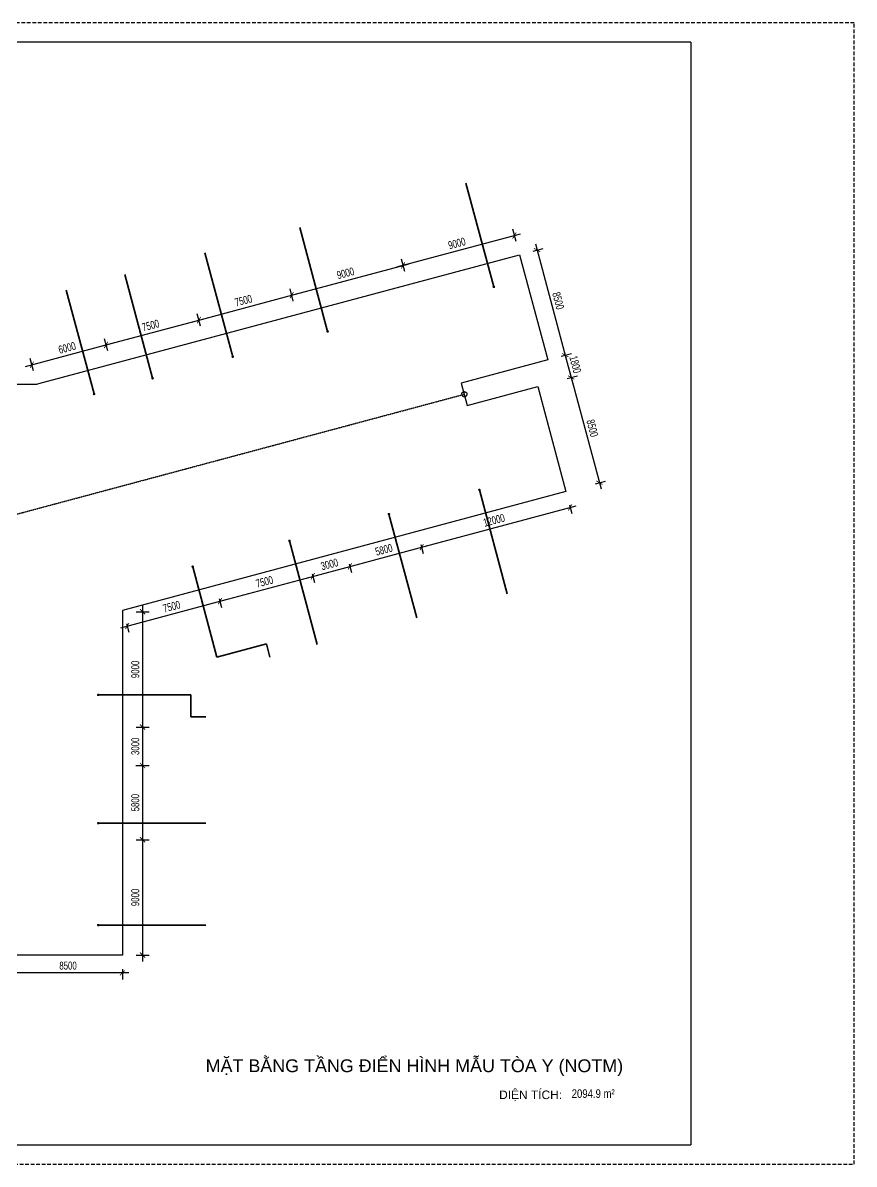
# Model space of a CAD drawing. Header units: millimetres. Extents: x 43 to 126043, y -89269 to -169.
# Drawn here: x 61146 to 126043, y -89269 to -169 of the extents above; entities that cross this region are included whole.
import ezdxf
from ezdxf.enums import TextEntityAlignment as Align

# ---------------------------------------------------------------- set-up
doc = ezdxf.new("R2010")
doc.units = ezdxf.units.MM
doc.linetypes.add('HIDDEN', pattern=[9.525, 6.35, -3.175])
doc.layers.get('0').update_dxf_attribs({"color": 231})
doc.layers.get('DefPoints').update_dxf_attribs({"color": 191})
doc.layers.add('A-SHBD', color=7, linetype='Continuous', lineweight=35)
doc.layers.add('A-TEXT', color=255, linetype='Continuous', lineweight=25)
doc.layers.add('MDI-BAO', color=1, linetype='Continuous')
doc.layers.add('S-DIM', color=231, linetype='Continuous')
doc.layers.add('MDI-HANHLANG', color=5, linetype='HIDDEN', plot=False)
doc.styles.add('250602-MB CO CAU CĂN HO X1-3A-1$0$style1', font='arial.ttf')
doc.styles.add('DIM', font='arial.ttf', dxfattribs={"width": 0.7})
doc.styles.add('VTK_Arial', font='arial.ttf', dxfattribs={"width": 0.8})
doc.dimstyles.new('1-500', dxfattribs={"dimscale": 500, "dimtxt": 1.25, "dimasz": 0.8, "dimexe": 1, "dimexo": 1, "dimgap": 0.5, "dimtad": 1, "dimdec": 0, "dimrnd": 10, "dimdsep": 46, "dimtxsty": 'DIM', "dimblk1": 'ARCHTICK', "dimblk2": 'ARCHTICK', "dimsah": 1, "dimcen": 0, "dimdle": 1, "dimclrd": 256, "dimclre": 256, "dimclrt": 7, "dimadec": 0, "dimazin": 0, "dimtfac": 1, "dimtdec": 0, "dimtix": 1, "dimtmove": 2, "dimatfit": 0, "dimldrblk": 'ARCHTICK', "dimfxl": 1, "dimtolj": 1, "dimarcsym": 0})
doc.dimstyles.new('250602-MB CO CAU CĂN HO X1-3A-1$0$Dim_50', dxfattribs={"dimscale": 50, "dimtxt": 2, "dimasz": 1.5, "dimexe": 1, "dimexo": 0, "dimgap": 1, "dimtad": 1, "dimdec": 0, "dimlfac": -1, "dimzin": 12, "dimdsep": 46, "dimtxsty": '250602-MB CO CAU CĂN HO X1-3A-1$0$style1', "dimblk1": '250602-MB CO CAU CĂN HO X1-3A-1$0$_ARCHTICK', "dimblk2": '250602-MB CO CAU CĂN HO X1-3A-1$0$_ARCHTICK', "dimsah": 1, "dimcen": 1.5, "dimdle": 1.5, "dimclrd": 256, "dimclre": 256, "dimclrt": 2, "dimadec": 1, "dimazin": 3, "dimtm": 1e-09, "dimtfac": 0.416667, "dimtdec": 0, "dimtix": 1, "dimtmove": 2, "dimatfit": 3, "dimfxl": 7, "dimfxlon": 1, "dimtolj": 1, "dimtzin": 0, "dimlwd": -1, "dimlwe": -1, "dimarcsym": 1})

# ---------------------------------------------------------------- blocks, each defined once
blk = doc.blocks.new('VTK-A1_BoKhungTen')
at = {"layer": 'DefPoints', "linetype": 'HIDDEN', "ltscale": 0.3}
blk.add_lwpolyline([(0, -594), (840, -594), (840, 0), (0, 0)], close=True, dxfattribs=at)
at = {"layer": 'DefPoints'}
for points in [[(755, -10), (30, -10), (30, -584), (755, -584)], [(755, -10), (755, -584)]]:
    blk.add_lwpolyline(points, dxfattribs=at)
blk = doc.blocks.new('250602-MB CO CAU CĂN HO X1-3A-1$0$_ARCHTICK')
at = {"color": 0, "linetype": 'ByBlock', "const_width": 0.15}
blk.add_lwpolyline([(-0.5, -0.5), (0.5, 0.5)], dxfattribs=at)
blk = doc.blocks.new('_ArchTick')
at = {"color": 0, "linetype": 'ByBlock', "const_width": 0.15}
blk.add_lwpolyline([(-0.5, -0.5), (0.5, 0.5)], dxfattribs=at)
blk = doc.blocks.new('*D19')
at = {"layer": 'DefPoints', "color": 0, "transparency": 16777216}
for p in [(67646, -25313), (67902, -26267, 0), (62106, -27820, 0)]:
    blk.add_point(p, dxfattribs=at)
at = {"layer": 'S-DIM', "lineweight": -2, "transparency": 16777216}
for p, q in [((67772, -25784), (67517, -24830)), ((61367, -26995), (68129, -25183)), ((61977, -27337), (61721, -26383))]:
    blk.add_line(p, q, dxfattribs=at)
at = {"layer": 'S-DIM', "lineweight": -2, "transparency": 16777216, "xscale": 400, "yscale": 400, "zscale": 400}
for p, rotation in [((67646, -25313), 15.0005883270905), ((61850, -26866), 195.0005883270905)]:
    blk.add_blockref('_ArchTick', p, dxfattribs=dict(at, rotation=rotation))
at = {"layer": 'S-DIM', "color": 7, "transparency": 16777216, "insert": (64601, -25539), "char_height": 625, "attachment_point": 5, "rotation": 15.00059, "style": 'DIM'}
blk.add_mtext('\\A1;6000', dxfattribs=at)
blk = doc.blocks.new('*D20')
at = {"layer": 'DefPoints', "color": 0, "transparency": 16777216}
for p in [(74891, -23371), (75146, -24326, 0), (67902, -26267, 0)]:
    blk.add_point(p, dxfattribs=at)
at = {"layer": 'S-DIM', "lineweight": -2, "transparency": 16777216}
for p, q in [((75017, -23843), (74761, -22888)), ((67163, -25442), (75373, -23242)), ((67772, -25784), (67517, -24830))]:
    blk.add_line(p, q, dxfattribs=at)
at = {"layer": 'S-DIM', "lineweight": -2, "transparency": 16777216, "xscale": 400, "yscale": 400, "zscale": 400}
for p, rotation in [((74891, -23371), 15.0005883283985), ((67646, -25313), 195.0005883283985)]:
    blk.add_blockref('_ArchTick', p, dxfattribs=dict(at, rotation=rotation))
at = {"layer": 'S-DIM', "color": 7, "transparency": 16777216, "insert": (71121, -23792), "char_height": 625, "attachment_point": 5, "rotation": 15.00059, "style": 'DIM'}
blk.add_mtext('\\A1;7500', dxfattribs=at)
blk = doc.blocks.new('*D21')
at = {"layer": 'DefPoints', "color": 0, "transparency": 16777216}
for p in [(82135, -21430), (82391, -22385, 0), (75146, -24326, 0)]:
    blk.add_point(p, dxfattribs=at)
at = {"layer": 'S-DIM', "lineweight": -2, "transparency": 16777216}
for p, q in [((74408, -23501), (82618, -21301)), ((82261, -21902), (82006, -20947)), ((75017, -23843), (74761, -22888))]:
    blk.add_line(p, q, dxfattribs=at)
at = {"layer": 'S-DIM', "lineweight": -2, "transparency": 16777216, "xscale": 400, "yscale": 400, "zscale": 400}
for p, rotation in [((82135, -21430), 15.0005883283985), ((74891, -23371), 195.0005883283985)]:
    blk.add_blockref('_ArchTick', p, dxfattribs=dict(at, rotation=rotation))
at = {"layer": 'S-DIM', "color": 7, "transparency": 16777216, "insert": (78365, -21851), "char_height": 625, "attachment_point": 5, "rotation": 15.00059, "style": 'DIM'}
blk.add_mtext('\\A1;7500', dxfattribs=at)
blk = doc.blocks.new('*D22')
at = {"layer": 'DefPoints', "color": 0, "transparency": 16777216}
for p in [(90828, -19101), (91084, -20056, 0), (82391, -22385, 0)]:
    blk.add_point(p, dxfattribs=at)
at = {"layer": 'S-DIM', "lineweight": -2, "transparency": 16777216}
for p, q in [((90955, -19573), (90699, -18618)), ((81652, -21560), (91311, -18971)), ((82261, -21902), (82006, -20947))]:
    blk.add_line(p, q, dxfattribs=at)
at = {"layer": 'S-DIM', "lineweight": -2, "transparency": 16777216, "xscale": 400, "yscale": 400, "zscale": 400}
for p, rotation in [((90828, -19101), 15.0005883283985), ((82135, -21430), 195.0005883283985)]:
    blk.add_blockref('_ArchTick', p, dxfattribs=dict(at, rotation=rotation))
at = {"layer": 'S-DIM', "color": 7, "transparency": 16777216, "insert": (86334, -19716), "char_height": 625, "attachment_point": 5, "rotation": 15.00059, "style": 'DIM'}
blk.add_mtext('\\A1;9000', dxfattribs=at)
blk = doc.blocks.new('*D23')
at = {"layer": 'DefPoints', "color": 0, "transparency": 16777216}
for p in [(99522, -16771), (99777, -17726, 0), (91084, -20056, 0)]:
    blk.add_point(p, dxfattribs=at)
at = {"layer": 'S-DIM', "lineweight": -2, "transparency": 16777216}
for p, q in [((90345, -19230), (100005, -16642)), ((99648, -17243), (99392, -16288)), ((90955, -19573), (90699, -18618))]:
    blk.add_line(p, q, dxfattribs=at)
at = {"layer": 'S-DIM', "lineweight": -2, "transparency": 16777216, "xscale": 400, "yscale": 400, "zscale": 400}
for p, rotation in [((99522, -16771), 15.0005883283985), ((90828, -19101), 195.0005883283985)]:
    blk.add_blockref('_ArchTick', p, dxfattribs=dict(at, rotation=rotation))
at = {"layer": 'S-DIM', "color": 7, "transparency": 16777216, "insert": (95028, -17386), "char_height": 625, "attachment_point": 5, "rotation": 15.00059, "style": 'DIM'}
blk.add_mtext('\\A1;9000', dxfattribs=at)
blk = doc.blocks.new('*D24')
at = {"layer": 'DefPoints', "color": 0, "transparency": 16777216}
for p in [(100494, -18121), (102694, -26331), (103489, -26118)]:
    blk.add_point(p, dxfattribs=at)
at = {"layer": 'S-DIM', "lineweight": -2, "transparency": 16777216}
for p, q in [((100977, -17991), (101772, -17778)), ((101160, -17425), (103618, -26601)), ((103177, -26202), (103972, -25989))]:
    blk.add_line(p, q, dxfattribs=at)
at = {"layer": 'S-DIM', "lineweight": -2, "transparency": 16777216, "xscale": 400, "yscale": 400, "zscale": 400}
for p, rotation in [((101289, -17908), 104.9993806861306), ((103489, -26118), 284.9993806861306)]:
    blk.add_blockref('_ArchTick', p, dxfattribs=dict(at, rotation=rotation))
at = {"layer": 'S-DIM', "color": 7, "transparency": 16777216, "insert": (102939, -21866), "char_height": 625, "attachment_point": 5, "rotation": 284.99938, "style": 'DIM'}
blk.add_mtext('\\A1;8500', dxfattribs=at)
blk = doc.blocks.new('*D25')
at = {"layer": 'DefPoints', "color": 0, "transparency": 16777216}
for p in [(102694, -26331), (103160, -28069), (103955, -27856)]:
    blk.add_point(p, dxfattribs=at)
at = {"layer": 'S-DIM', "lineweight": -2, "transparency": 16777216}
for p, q in [((103360, -25635), (104084, -28339)), ((103177, -26202), (103972, -25989)), ((103643, -27940), (104438, -27727))]:
    blk.add_line(p, q, dxfattribs=at)
at = {"layer": 'S-DIM', "lineweight": -2, "transparency": 16777216, "xscale": 400, "yscale": 400, "zscale": 400}
for p, rotation in [((103489, -26118), 104.9993806924727), ((103955, -27856), 284.9993806924727)]:
    blk.add_blockref('_ArchTick', p, dxfattribs=dict(at, rotation=rotation))
at = {"layer": 'S-DIM', "color": 7, "transparency": 16777216, "insert": (104272, -26840), "char_height": 625, "attachment_point": 5, "rotation": 284.99938, "style": 'DIM'}
blk.add_mtext('\\A1;1800', dxfattribs=at)
blk = doc.blocks.new('*D26')
at = {"layer": 'DefPoints', "color": 0, "transparency": 16777216}
for p in [(103160, -28069), (105360, -36280), (106155, -36067)]:
    blk.add_point(p, dxfattribs=at)
at = {"layer": 'S-DIM', "lineweight": -2, "transparency": 16777216}
for p, q in [((103825, -27374), (106284, -36550)), ((103643, -27940), (104438, -27727)), ((105842, -36150), (106638, -35937))]:
    blk.add_line(p, q, dxfattribs=at)
at = {"layer": 'S-DIM', "lineweight": -2, "transparency": 16777216, "xscale": 400, "yscale": 400, "zscale": 400}
for p, rotation in [((103955, -27856), 104.9993806924727), ((106155, -36067), 284.9993806924727)]:
    blk.add_blockref('_ArchTick', p, dxfattribs=dict(at, rotation=rotation))
at = {"layer": 'S-DIM', "color": 7, "transparency": 16777216, "insert": (105604, -31814), "char_height": 625, "attachment_point": 5, "rotation": 284.99938, "style": 'DIM'}
blk.add_mtext('\\A1;8500', dxfattribs=at)
blk = doc.blocks.new('*D27')
at = {"layer": 'DefPoints', "color": 0, "transparency": 16777216}
for p in [(76352, -44639, 0), (76535, -45320), (69108, -46580, 0)]:
    blk.add_point(p, dxfattribs=at)
at = {"layer": 'S-DIM', "lineweight": -2, "transparency": 16777216}
for p, q in [((68808, -47391), (77018, -45191)), ((76482, -45122), (76664, -45803)), ((69237, -47063), (69420, -47745))]:
    blk.add_line(p, q, dxfattribs=at)
at = {"layer": 'S-DIM', "lineweight": -2, "transparency": 16777216, "xscale": 400, "yscale": 400, "zscale": 400}
for p, rotation in [((76535, -45320), 15.00000000000118), ((69291, -47262), 195.0000000000012)]:
    blk.add_blockref('_ArchTick', p, dxfattribs=dict(at, rotation=rotation))
at = {"layer": 'S-DIM', "color": 7, "transparency": 16777216, "insert": (72766, -45741), "char_height": 625, "attachment_point": 5, "rotation": 15, "style": 'DIM'}
blk.add_mtext('\\A1;7500', dxfattribs=at)
blk = doc.blocks.new('*D28')
at = {"layer": 'DefPoints', "color": 0, "transparency": 16777216}
for p in [(83597, -42698, 0), (83780, -43379), (76352, -44639, 0)]:
    blk.add_point(p, dxfattribs=at)
at = {"layer": 'S-DIM', "lineweight": -2, "transparency": 16777216}
for p, q in [((76052, -45450), (84262, -43250)), ((83726, -43181), (83909, -43862)), ((76482, -45122), (76664, -45803))]:
    blk.add_line(p, q, dxfattribs=at)
at = {"layer": 'S-DIM', "lineweight": -2, "transparency": 16777216, "xscale": 400, "yscale": 400, "zscale": 400}
for p, rotation in [((83780, -43379), 15.00000000365996), ((76535, -45320), 195.00000000366)]:
    blk.add_blockref('_ArchTick', p, dxfattribs=dict(at, rotation=rotation))
at = {"layer": 'S-DIM', "color": 7, "transparency": 16777216, "insert": (80010, -43800), "char_height": 625, "attachment_point": 5, "rotation": 15, "style": 'DIM'}
blk.add_mtext('\\A1;7500', dxfattribs=at)
blk = doc.blocks.new('*D29')
at = {"layer": 'DefPoints', "color": 0, "transparency": 16777216}
for p in [(83597, -42698, 0), (86495, -41921, 0), (86677, -42603)]:
    blk.add_point(p, dxfattribs=at)
at = {"layer": 'S-DIM', "lineweight": -2, "transparency": 16777216}
for p, q in [((83297, -43509), (87160, -42473)), ((86624, -42404), (86807, -43086)), ((83726, -43181), (83909, -43862))]:
    blk.add_line(p, q, dxfattribs=at)
at = {"layer": 'S-DIM', "lineweight": -2, "transparency": 16777216, "xscale": 400, "yscale": 400, "zscale": 400}
for p, rotation in [((86677, -42603), 15.00000000365996), ((83780, -43379), 195.00000000366)]:
    blk.add_blockref('_ArchTick', p, dxfattribs=dict(at, rotation=rotation))
at = {"layer": 'S-DIM', "color": 7, "transparency": 16777216, "insert": (85081, -42441), "char_height": 625, "attachment_point": 5, "rotation": 15, "style": 'DIM'}
blk.add_mtext('\\A1;3000', dxfattribs=at)
blk = doc.blocks.new('*D30')
at = {"layer": 'DefPoints', "color": 0, "transparency": 16777216}
for p in [(92097, -40420, 0), (92280, -41102), (86495, -41921, 0)]:
    blk.add_point(p, dxfattribs=at)
at = {"layer": 'S-DIM', "lineweight": -2, "transparency": 16777216}
for p, q in [((86194, -42732), (92763, -40972)), ((92226, -40903), (92409, -41585)), ((86624, -42404), (86807, -43086))]:
    blk.add_line(p, q, dxfattribs=at)
at = {"layer": 'S-DIM', "lineweight": -2, "transparency": 16777216, "xscale": 400, "yscale": 400, "zscale": 400}
for p, rotation in [((92280, -41102), 15.00000000365996), ((86677, -42603), 195.00000000366)]:
    blk.add_blockref('_ArchTick', p, dxfattribs=dict(at, rotation=rotation))
at = {"layer": 'S-DIM', "color": 7, "transparency": 16777216, "insert": (89331, -41303), "char_height": 625, "attachment_point": 5, "rotation": 15, "style": 'DIM'}
blk.add_mtext('\\A1;5800', dxfattribs=at)
blk = doc.blocks.new('*D31')
at = {"layer": 'DefPoints', "color": 0, "transparency": 16777216}
for p in [(103688, -37314, 0), (103871, -37996), (92097, -40420, 0)]:
    blk.add_point(p, dxfattribs=at)
at = {"layer": 'S-DIM', "lineweight": -2, "transparency": 16777216}
for p, q in [((91797, -41231), (104354, -37866)), ((103818, -37797), (104000, -38479)), ((92226, -40903), (92409, -41585))]:
    blk.add_line(p, q, dxfattribs=at)
at = {"layer": 'S-DIM', "lineweight": -2, "transparency": 16777216, "xscale": 400, "yscale": 400, "zscale": 400}
for p, rotation in [((103871, -37996), 15.00000000365996), ((92280, -41102), 195.00000000366)]:
    blk.add_blockref('_ArchTick', p, dxfattribs=dict(at, rotation=rotation))
at = {"layer": 'S-DIM', "color": 7, "transparency": 16777216, "insert": (97928, -38999), "char_height": 625, "attachment_point": 5, "rotation": 15, "style": 'DIM'}
blk.add_mtext('\\A1;12000', dxfattribs=at)
blk = doc.blocks.new('*D32')
at = {"layer": 'DefPoints', "color": 0, "transparency": 16777216}
for p in [(69492, -46147, 0), (69492, -55147, 0), (70496, -55147)]:
    blk.add_point(p, dxfattribs=at)
at = {"layer": 'S-DIM', "lineweight": -2, "transparency": 16777216}
for p, q in [((69992, -46147), (70996, -46147)), ((70496, -45647), (70496, -55647)), ((69992, -55147), (70996, -55147))]:
    blk.add_line(p, q, dxfattribs=at)
at = {"layer": 'S-DIM', "lineweight": -2, "transparency": 16777216, "xscale": 400, "yscale": 400, "zscale": 400}
for p, rotation in [((70496, -46147), 90), ((70496, -55147), 270)]:
    blk.add_blockref('_ArchTick', p, dxfattribs=dict(at, rotation=rotation))
at = {"layer": 'S-DIM', "color": 7, "transparency": 16777216, "insert": (69926, -50647), "char_height": 625, "attachment_point": 5, "rotation": 90, "style": 'DIM'}
blk.add_mtext('\\A1;9000', dxfattribs=at)
blk = doc.blocks.new('*D33')
at = {"layer": 'DefPoints', "color": 0, "transparency": 16777216}
for p in [(69492, -55147, 0), (69477, -58147, 0), (70496, -58147)]:
    blk.add_point(p, dxfattribs=at)
at = {"layer": 'S-DIM', "lineweight": -2, "transparency": 16777216}
for p, q in [((69992, -55147), (70996, -55147)), ((70496, -54647), (70496, -58647)), ((69977, -58147), (70996, -58147))]:
    blk.add_line(p, q, dxfattribs=at)
at = {"layer": 'S-DIM', "lineweight": -2, "transparency": 16777216, "xscale": 400, "yscale": 400, "zscale": 400}
for p, rotation in [((70496, -55147), 90), ((70496, -58147), 270)]:
    blk.add_blockref('_ArchTick', p, dxfattribs=dict(at, rotation=rotation))
at = {"layer": 'S-DIM', "color": 7, "transparency": 16777216, "insert": (69926, -56647), "char_height": 625, "attachment_point": 5, "rotation": 90, "style": 'DIM'}
blk.add_mtext('\\A1;3000', dxfattribs=at)
blk = doc.blocks.new('*D34')
at = {"layer": 'DefPoints', "color": 0, "transparency": 16777216}
for p in [(69477, -58147, 0), (69492, -63947, 0), (70496, -63947)]:
    blk.add_point(p, dxfattribs=at)
at = {"layer": 'S-DIM', "lineweight": -2, "transparency": 16777216}
for p, q in [((70496, -57647), (70496, -64447)), ((69977, -58147), (70996, -58147)), ((69992, -63947), (70996, -63947))]:
    blk.add_line(p, q, dxfattribs=at)
at = {"layer": 'S-DIM', "lineweight": -2, "transparency": 16777216, "xscale": 400, "yscale": 400, "zscale": 400}
for p, rotation in [((70496, -58147), 90), ((70496, -63947), 270)]:
    blk.add_blockref('_ArchTick', p, dxfattribs=dict(at, rotation=rotation))
at = {"layer": 'S-DIM', "color": 7, "transparency": 16777216, "insert": (69926, -61047), "char_height": 625, "attachment_point": 5, "rotation": 90, "style": 'DIM'}
blk.add_mtext('\\A1;5800', dxfattribs=at)
blk = doc.blocks.new('*D35')
at = {"layer": 'DefPoints', "color": 0, "transparency": 16777216}
for p in [(69492, -63947, 0), (69492, -72947, 0), (70496, -72947)]:
    blk.add_point(p, dxfattribs=at)
at = {"layer": 'S-DIM', "lineweight": -2, "transparency": 16777216}
for p, q in [((69992, -63947), (70996, -63947)), ((70496, -63447), (70496, -73447)), ((69992, -72947), (70996, -72947))]:
    blk.add_line(p, q, dxfattribs=at)
at = {"layer": 'S-DIM', "lineweight": -2, "transparency": 16777216, "xscale": 400, "yscale": 400, "zscale": 400}
for p, rotation in [((70496, -63947), 90), ((70496, -72947), 270)]:
    blk.add_blockref('_ArchTick', p, dxfattribs=dict(at, rotation=rotation))
at = {"layer": 'S-DIM', "color": 7, "transparency": 16777216, "insert": (69926, -68447), "char_height": 625, "attachment_point": 5, "rotation": 90, "style": 'DIM'}
blk.add_mtext('\\A1;9000', dxfattribs=at)
blk = doc.blocks.new('*D36')
at = {"layer": 'DefPoints', "color": 0, "transparency": 16777216}
for p in [(60425, -73547, 0), (68925, -73537, 0), (60425, -74342)]:
    blk.add_point(p, dxfattribs=at)
at = {"layer": 'S-DIM', "lineweight": -2, "transparency": 16777216}
for p, q in [((69425, -74342), (59925, -74342)), ((60425, -74047), (60425, -74842)), ((68925, -74037), (68925, -74842))]:
    blk.add_line(p, q, dxfattribs=at)
at = {"layer": 'S-DIM', "lineweight": -2, "transparency": 16777216, "xscale": 400, "yscale": 400, "zscale": 400, "rotation": 180}
blk.add_blockref('_ArchTick', (60425, -74342), dxfattribs=at)
at = {"layer": 'S-DIM', "lineweight": -2, "transparency": 16777216, "xscale": 400, "yscale": 400, "zscale": 400}
blk.add_blockref('_ArchTick', (68925, -74342), dxfattribs=at)
at = {"layer": 'S-DIM', "color": 7, "transparency": 16777216, "insert": (64675, -73772), "char_height": 625, "attachment_point": 5, "style": 'DIM'}
blk.add_mtext('\\A1;8500', dxfattribs=at)

msp = doc.modelspace()

# ---------------------------------------------------------------- linework, layer by layer
at = {"layer": 'A-SHBD'}
for p, q in [((80156.1, -48658.2, 0), (76301.8, -49691, 0)), ((80434.7, -49698.3, 0), (80156.1, -48658.2, 0)), ((74256.6, -52631.4, 0), (74256.6, -54357.4, 0)), ((75425.1, -54357.4, 0), (74256.6, -54357.4, 0))]:
    msp.add_line(p, q, dxfattribs=at)
at = {"layer": 'MDI-BAO', "elevation": 0}
msp.add_lwpolyline([(56652.7, -28328.4), (56813.3, -28371.5), (62237, -28371.4), (62397.6, -28328.4), (99924.1, -18273.5), (102124, -26483.9), (95377, -28291.7), (95842.7, -30030), (101341.6, -28557), (103541.5, -36767), (68925.1, -46042.4), (68925.1, -72947.2), (60425.1, -72947.2), (60425.1, -67727.2), (58625.1, -67727.2), (58625.1, -72947.2), (50125.1, -72947.2), (50125.1, -46042.6), (15509, -36767.2), (17708.9, -28556.9), (23207.6, -30030.6), (23673.5, -28291.9), (16926.5, -26484.1), (19126.4, -18273.7)], close=True, dxfattribs=at)
at = {"layer": 'MDI-HANHLANG', "linetype": 'HIDDEN'}
msp.add_line((59525.1, -38829.3, 0), (95609.9, -29160.9, 0), dxfattribs=at)
at = {"layer": 'MDI-HANHLANG'}
msp.add_circle((95609.9, -29160.9, 0), 200, dxfattribs=at)

# ---------------------------------------------------------------- block references
at = {"layer": 'DefPoints', "xscale": 150, "yscale": 150, "zscale": 150}
msp.add_blockref('VTK-A1_BoKhungTen', (43.4, -168.9), dxfattribs=at)

# ---------------------------------------------------------------- texts
at = {"layer": 'A-TEXT', "style": 'VTK_Arial'}
msp.add_text('MẶT BẰNG TẦNG ĐIỂN HÌNH MẪU TÒA Y (NOTM)', height=1000, dxfattribs=at).set_placement((91713.7, -82085.8), align=Align.CENTER)
msp.add_text('DIỆN TÍCH:', height=666.67, dxfattribs=at).set_placement((98328, -84187.8))
at = {"layer": 'A-TEXT', "style": 'VTK_Arial', "width": 0.8}
msp.add_text('2094.9 m² ', height=666.67, dxfattribs=at).set_placement((103991.7, -84094.3))

# ---------------------------------------------------------------- dimensions: what is measured, and where the dimension line sits
at = {"layer": 'S-DIM'}
for base, p1, p2, angle, picture, middle in [((99521.6, -16771.2), (91084.1, -20055.5, 0), (99777.5, -17726.2, 0), 195.000588, '*D23', (95027.6, -17386.2)), ((90828.3, -19100.6), (82390.8, -22384.8, 0), (91084.1, -20055.5, 0), 195.000588, '*D22', (86334.3, -19715.6)), ((82134.9, -21430.1), (75146.3, -24325.9, 0), (82390.8, -22384.8, 0), 195.000588, '*D21', (78365.4, -21851)), ((74890.5, -23371.3), (67901.8, -26266.9, 0), (75146.3, -24325.9, 0), 195.000588, '*D20', (71121, -23792.2)), ((103954.7, -27856.5), (102693.9, -26331.2), (103159.6, -28069.5), 104.999381, '*D25', (104271.5, -26840)), ((106154.6, -36066.9), (103159.6, -28069.5), (105359.5, -36279.9), 104.999381, '*D26', (105604.4, -31814.4)), ((103870.8, -37995.9), (92097, -40420.1, 0), (103688.1, -37314.3, 0), 195, '*D31', (97927.9, -38999.1)), ((92279.7, -41101.7), (86494.7, -41921.2, 0), (92097, -40420.1, 0), 195, '*D30', (89331.2, -41302.6)), ((86677.3, -42602.9), (83596.9, -42697.7, 0), (86494.7, -41921.2, 0), 195, '*D29', (85081.1, -42441.2)), ((83779.5, -43379.3), (76352.4, -44638.8, 0), (83596.9, -42697.7, 0), 195, '*D28', (80010, -43800.2)), ((70495.5, -55147.2), (69491.7, -46147.2, 0), (69491.7, -55147.2, 0), 90, '*D32', (69926.4, -50647.2)), ((70495.5, -58147.2), (69491.7, -55147.2, 0), (69476.7, -58147.2, 0), 90, '*D33', (69926.2, -56647.2)), ((70495.5, -63947.2), (69476.7, -58147.2, 0), (69491.7, -63947.2, 0), 90, '*D34', (69926.4, -61047.2)), ((70495.5, -72947.2), (69491.7, -63947.2, 0), (69491.7, -72947.2, 0), 90, '*D35', (69926.4, -68447.2))]:
    dim = msp.add_linear_dim(base=base, p1=p1, p2=p2, angle=angle, dimstyle='1-500', dxfattribs=at)
    dim.commit()
    dim.dimension.update_dxf_attribs({"geometry": picture, "text_midpoint": middle})
for p1, p2, distance, picture, middle in [((100494, -18120.8), (102693.9, -26331.2), 823.1, '*D24', (102938.7, -21865.7)), ((62106.1, -27819.9, 0), (67901.8, -26266.9, 0), 988.1, '*D19', (64600.9, -25539.3)), ((69108, -46580, 0), (76352.4, -44638.8, 0), -705.7, '*D27', (72765.6, -45741.3))]:
    dim = msp.add_aligned_dim(p1=p1, p2=p2, distance=distance, dimstyle='1-500', dxfattribs=at)
    dim.commit()
    dim.dimension.update_dxf_attribs({"geometry": picture, "text_midpoint": middle})
dim = msp.add_linear_dim(base=(60425.1, -74341.5), p1=(68925.1, -73537.2, 0), p2=(60425.1, -73547.2, 0), dimstyle='1-500', dxfattribs=at)
dim.commit()
dim.dimension.update_dxf_attribs({"geometry": '*D36', "text_midpoint": (64675.1, -73772.4)})

# ---------------------------------------------------------------- leaders
at = {"layer": 'A-SHBD'}
for points in [[(97910.1, -20779.1, 0), (95738.7, -12675.4, 0)], [(84935.6, -24255.5, 0), (82764.2, -16151.9, 0)], [(77534.4, -26238.6, 0), (75362.9, -18134.9, 0)], [(71276.2, -27915.4, 0), (69104.8, -19811.8, 0)], [(66705.5, -29140.2, 0), (64534.1, -21036.5, 0)], [(96788.9, -36630.3, 0), (98960.2, -44734, 0)], [(89725.8, -38522.8, 0), (91897.1, -46626.5, 0)], [(81957.1, -40604.9, 0), (84128.4, -48708.6, 0)], [(74409.2, -42627.4, 0), (76301.8, -49691, 0)], [(67035.6, -52631.4, 0), (74256.6, -52631.4, 0)], [(67035.7, -62649.6, 0), (75425.2, -62649.6, 0)], [(67035.6, -70607.2, 0), (75425.1, -70607.2, 0)]]:
    msp.add_leader(points, dimstyle='250602-MB CO CAU CĂN HO X1-3A-1$0$Dim_50', override={"dimasz": 4, "dimtad": 0, "dimldrblk": 'Dot', "dimtfill": 1}, dxfattribs=at)

doc.saveas('drawing.dxf')
